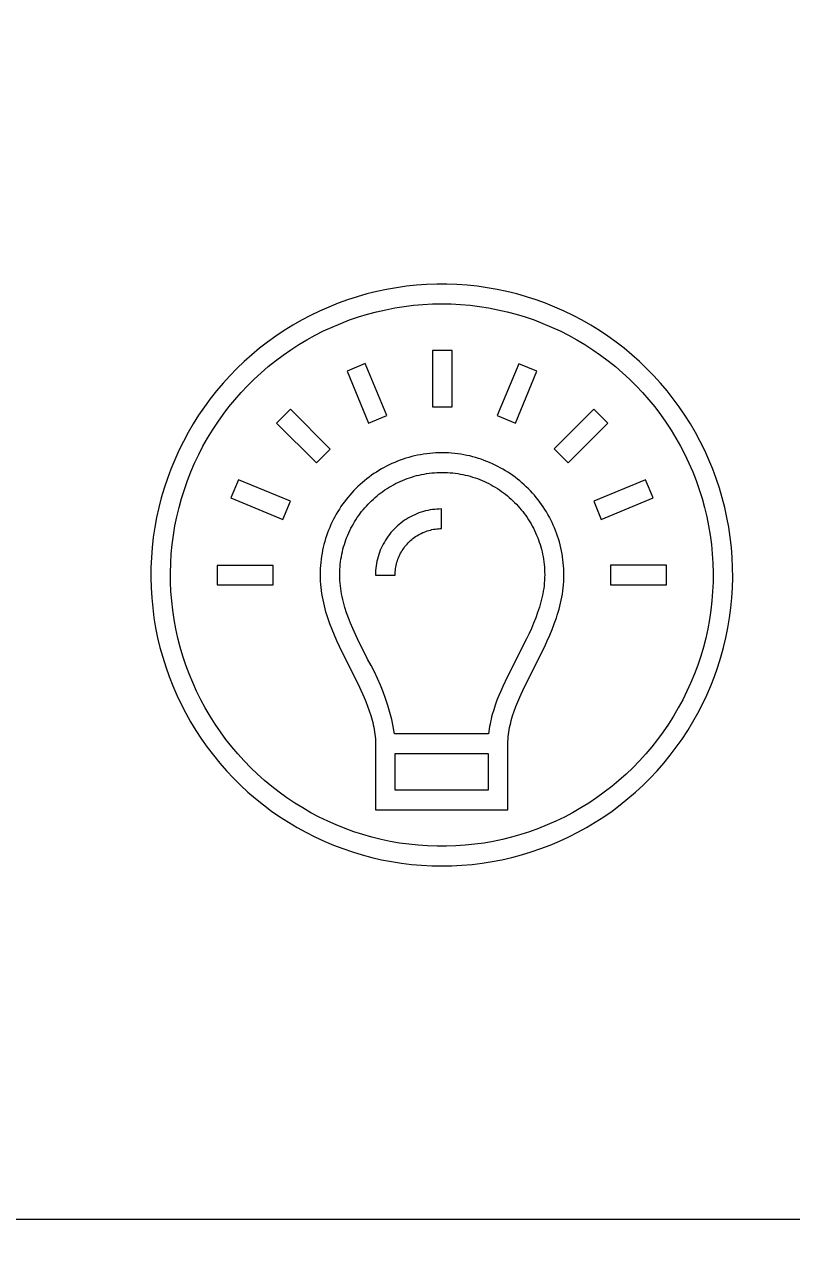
# Model space of a CAD drawing. Header units: inches. Extents: x -10 to 196, y -2 to 124.
# Drawn here: x 16.333 to 19.125, y 108.128 to 112.633 of the extents above; entities that cross this region are included whole.
import ezdxf

# ---------------------------------------------------------------- set-up
doc = ezdxf.new("R2010")
doc.units = ezdxf.units.IN
doc.layers.add('ZANO_R', color=7, linetype='Continuous', lineweight=0)
doc.layers.add('ZANO_W', color=1, linetype='Continuous', lineweight=0)
doc.styles.get("Standard").update_dxf_attribs({"font": 'arial.ttf'})
doc.dimstyles.new('amerykanie', dxfattribs={"dimtxt": 50, "dimasz": 50, "dimexe": 0.5, "dimexo": 0.5, "dimgap": 1, "dimtad": 1, "dimdec": 0, "dimzin": 0, "dimlunit": 5, "dimtxsty": 'Standard', "dimcen": 0.09, "dimclrd": 1, "dimclre": 1, "dimclrt": 1, "dimazin": 0, "dimtfac": 1, "dimtdec": 0, "dimtmove": 0, "dimatfit": 3, "dimfxl": 1, "dimtzin": 0, "dimarcsym": 1})

# ---------------------------------------------------------------- blocks, each defined once
blk = doc.blocks.new('*D384')
at = {"layer": 'ZANO_W', "color": 1, "lineweight": -2}
for p, q in [((20.4921, 123.7696), (-6.8121, 123.7696)), ((-6.3121, 122.7696), (-6.3121, 96.288)), ((3.6895, 95.288), (-6.8121, 95.288))]:
    blk.add_line(p, q, dxfattribs=at)
at = {"layer": 'ZANO_W', "color": 1}
for points in [[(-6.1455, 122.7696), (-6.4788, 122.7696), (-6.3121, 123.7696)], [(-6.4788, 96.288), (-6.1455, 96.288), (-6.3121, 95.288)]]:
    blk.add_solid(points, dxfattribs=at)
at = {"layer": 'ZANO_W', "color": 1, "insert": (-7.6524, 109.5288), "char_height": 1.625, "attachment_point": 5, "rotation": 90}
blk.add_mtext('28 1/2', dxfattribs=at)
blk = doc.blocks.new('*D387')
at = {"layer": 'ZANO_W', "color": 1, "lineweight": -2}
blk.add_arc((159.9897, 95.288), 5.9376, 93.97094, 170.33898, dxfattribs=at)
at = {"layer": 'ZANO_W', "color": 1}
for points in [[(159.576, 101.0448), (159.581, 101.3781), (160.5784, 101.1964)], [(153.9702, 96.2985), (154.3023, 96.2704), (154.052, 95.288)]]:
    blk.add_solid(points, dxfattribs=at)
at = {"layer": 'ZANO_W', "color": 1, "insert": (155.1052, 100.6833), "char_height": 1.625, "attachment_point": 5, "rotation": 42.155}
blk.add_mtext("95%%d41'", dxfattribs=at)

msp = doc.modelspace()

# ---------------------------------------------------------------- linework, layer by layer
at = {"layer": 'ZANO_R'}
for p, q in [((17.68753, 111.67447), (17.6513, 111.66812)), ((17.72397, 111.67957), (17.68753, 111.67447)), ((17.76055, 111.68339), (17.72397, 111.67957)), ((17.79725, 111.68594), (17.76055, 111.68339)), ((17.83402, 111.68722), (17.79725, 111.68594)), ((17.8708, 111.68722), (17.83402, 111.68722)), ((17.90757, 111.68594), (17.8708, 111.68722)), ((17.94426, 111.68339), (17.90757, 111.68594)), ((17.98085, 111.67957), (17.94426, 111.68339)), ((18.01728, 111.67447), (17.98085, 111.67957)), ((18.05352, 111.66812), (18.01728, 111.67447)), ((17.50922, 111.63027), (17.47463, 111.61776)), ((17.54423, 111.64158), (17.50922, 111.63027)), ((17.5796, 111.65166), (17.54423, 111.64158)), ((17.61531, 111.66051), (17.5796, 111.65166)), ((17.6513, 111.66812), (17.61531, 111.66051)), ((18.08951, 111.66051), (18.05352, 111.66812)), ((18.12521, 111.65166), (18.08951, 111.66051)), ((18.16059, 111.64158), (18.12521, 111.65166)), ((18.1956, 111.63027), (18.16059, 111.64158)), ((18.23019, 111.61776), (18.1956, 111.63027)), ((17.40685, 111.58916), (17.37375, 111.57312)), ((17.44049, 111.60405), (17.40685, 111.58916)), ((17.47463, 111.61776), (17.44049, 111.60405)), ((17.58149, 111.57797), (17.61464, 111.5868)), ((17.61464, 111.5868), (17.64807, 111.59447)), ((17.64807, 111.59447), (17.68175, 111.60098)), ((17.68175, 111.60098), (17.71563, 111.60632)), ((17.71563, 111.60632), (17.74968, 111.61047)), ((17.74968, 111.61047), (17.78386, 111.61345)), ((17.78386, 111.61345), (17.81811, 111.61523)), ((17.81811, 111.61523), (17.85241, 111.61583)), ((17.85241, 111.61583), (17.88671, 111.61523)), ((17.88671, 111.61523), (17.92096, 111.61345)), ((17.92096, 111.61345), (17.95513, 111.61047)), ((17.95513, 111.61047), (17.98918, 111.60631)), ((17.98918, 111.60631), (18.02307, 111.60098)), ((18.02307, 111.60098), (18.05675, 111.59447)), ((18.05675, 111.59447), (18.09018, 111.58679)), ((18.09018, 111.58679), (18.12333, 111.57796)), ((18.26433, 111.60405), (18.23019, 111.61776)), ((18.29797, 111.58916), (18.26433, 111.60405)), ((18.33107, 111.57312), (18.29797, 111.58916)), ((17.30931, 111.53764), (17.27805, 111.51824)), ((17.34122, 111.55594), (17.30931, 111.53764)), ((17.37375, 111.57312), (17.34122, 111.55594)), ((17.45256, 111.53133), (17.48417, 111.54466)), ((17.48417, 111.54466), (17.51622, 111.55689)), ((17.51622, 111.55689), (17.54867, 111.56799)), ((17.54867, 111.56799), (17.58149, 111.57797)), ((18.12333, 111.57796), (18.15615, 111.56798)), ((18.15615, 111.56798), (18.1886, 111.55688)), ((18.1886, 111.55688), (18.22065, 111.54465)), ((18.22065, 111.54465), (18.25225, 111.53131)), ((18.3636, 111.55594), (18.33107, 111.57312)), ((18.39551, 111.53764), (18.3636, 111.55594)), ((18.42677, 111.51824), (18.39551, 111.53764)), ((17.24749, 111.49777), (17.21765, 111.47625)), ((17.27805, 111.51824), (17.24749, 111.49777)), ((17.36079, 111.48487), (17.39083, 111.50141)), ((17.39083, 111.50141), (17.42144, 111.51691)), ((17.42144, 111.51691), (17.45256, 111.53133)), ((18.25225, 111.53131), (18.28338, 111.51689)), ((18.28338, 111.51689), (18.31398, 111.5014)), ((18.31398, 111.5014), (18.34403, 111.48485)), ((18.45733, 111.49777), (18.42677, 111.51824)), ((18.48717, 111.47625), (18.45733, 111.49777)), ((17.18858, 111.45371), (17.16031, 111.43017)), ((17.21765, 111.47625), (17.18858, 111.45371)), ((17.27434, 111.42912), (17.3025, 111.4487)), ((17.3025, 111.4487), (17.33133, 111.46729)), ((17.33133, 111.46729), (17.36079, 111.48487)), ((18.34403, 111.48485), (18.37348, 111.46727)), ((18.37348, 111.46727), (18.40231, 111.44868)), ((18.40231, 111.44868), (18.43047, 111.4291)), ((18.51624, 111.45371), (18.48717, 111.47625)), ((18.54451, 111.43017), (18.51624, 111.45371)), ((17.13287, 111.40567), (17.1063, 111.38022)), ((17.16031, 111.43017), (17.13287, 111.40567)), ((17.22013, 111.38709), (17.24687, 111.40857)), ((17.24687, 111.40857), (17.27434, 111.42912)), ((17.88965, 111.44588), (17.8181, 111.44588)), ((17.8181, 111.44588), (17.8181, 111.24088)), ((17.88965, 111.24088), (17.88965, 111.44588)), ((18.43047, 111.4291), (18.45794, 111.40855)), ((18.45794, 111.40855), (18.48468, 111.38707)), ((18.57195, 111.40567), (18.54451, 111.43017)), ((18.59852, 111.38022), (18.57195, 111.40567)), ((17.1063, 111.38022), (17.08063, 111.35388)), ((17.16897, 111.3414), (17.19415, 111.36469)), ((17.19415, 111.36469), (17.22013, 111.38709)), ((17.57338, 111.39776), (17.50728, 111.37038)), ((17.50728, 111.37038), (17.58572, 111.18099)), ((17.65185, 111.20837), (17.57338, 111.39776)), ((18.13294, 111.39775), (18.05466, 111.20884)), ((18.12079, 111.18146), (18.19904, 111.37041)), ((18.19904, 111.37041), (18.13294, 111.39775)), ((18.48468, 111.38707), (18.51066, 111.36466)), ((18.51066, 111.36466), (18.53584, 111.34137)), ((18.62419, 111.35388), (18.59852, 111.38022)), ((17.05589, 111.32665), (17.03211, 111.29859)), ((17.08063, 111.35388), (17.05589, 111.32665)), ((17.1211, 111.29227), (17.14461, 111.31725)), ((17.14461, 111.31725), (17.16897, 111.3414)), ((18.53584, 111.34137), (18.5602, 111.31722)), ((18.5602, 111.31722), (18.58371, 111.29224)), ((18.64893, 111.32665), (18.62419, 111.35388)), ((18.67271, 111.29859), (18.64893, 111.32665)), ((17.00931, 111.26971), (16.98754, 111.24007)), ((17.03211, 111.29859), (17.00931, 111.26971)), ((17.09847, 111.26649), (17.1211, 111.29227)), ((18.58371, 111.29224), (18.60633, 111.26646)), ((18.6955, 111.26971), (18.67271, 111.29859)), ((18.71728, 111.24007), (18.6955, 111.26971)), ((16.98754, 111.24007), (16.9668, 111.20968)), ((17.05597, 111.21265), (17.07675, 111.23993)), ((17.07675, 111.23993), (17.09847, 111.26649)), ((17.30113, 111.23176), (17.25055, 111.18114)), ((17.44606, 111.08676), (17.30113, 111.23176)), ((17.8181, 111.24088), (17.88965, 111.24088)), ((18.40665, 111.23175), (18.26205, 111.08714)), ((18.45724, 111.18116), (18.40665, 111.23175)), ((18.60633, 111.26646), (18.62805, 111.23991)), ((18.62805, 111.23991), (18.64883, 111.21262)), ((18.73801, 111.20968), (18.71728, 111.24007)), ((16.94713, 111.17859), (16.92856, 111.14684)), ((16.9668, 111.20968), (16.94713, 111.17859)), ((17.01731, 111.15599), (17.03615, 111.18465)), ((17.03615, 111.18465), (17.05597, 111.21265)), ((17.25055, 111.18114), (17.39548, 111.03618)), ((17.58572, 111.18099), (17.65185, 111.20837)), ((18.05466, 111.20884), (18.12079, 111.18146)), ((18.31263, 111.03655), (18.45724, 111.18116)), ((18.64883, 111.21262), (18.66866, 111.18463)), ((18.66866, 111.18463), (18.6875, 111.15596)), ((18.75768, 111.17859), (18.73801, 111.20968)), ((18.77626, 111.14684), (18.75768, 111.17859)), ((16.92856, 111.14684), (16.91109, 111.11446)), ((16.99947, 111.12669), (17.01731, 111.15599)), ((18.6875, 111.15596), (18.70533, 111.12666)), ((18.79372, 111.11446), (18.77626, 111.14684)), ((16.91109, 111.11446), (16.89476, 111.0815)), ((16.96691, 111.06631), (16.98266, 111.09678)), ((16.98266, 111.09678), (16.99947, 111.12669)), ((18.26205, 111.08714), (18.31263, 111.03655)), ((18.70533, 111.12666), (18.72214, 111.09675)), ((18.72214, 111.09675), (18.73789, 111.06629)), ((18.81005, 111.0815), (18.79372, 111.11446)), ((16.87959, 111.04799), (16.86558, 111.01397)), ((16.89476, 111.0815), (16.87959, 111.04799)), ((16.95221, 111.03532), (16.96691, 111.06631)), ((17.39548, 111.03618), (17.44606, 111.08676)), ((17.69097, 111.04226), (17.68093, 111.03815)), ((17.70112, 111.04612), (17.69097, 111.04226)), ((17.71139, 111.04975), (17.70112, 111.04612)), ((17.72178, 111.05313), (17.71139, 111.04975)), ((17.73227, 111.05625), (17.72178, 111.05313)), ((17.74287, 111.05913), (17.73227, 111.05625)), ((17.75357, 111.06175), (17.74287, 111.05913)), ((17.76437, 111.0641), (17.75357, 111.06175)), ((17.77526, 111.0662), (17.76437, 111.0641)), ((17.78625, 111.06802), (17.77526, 111.0662)), ((17.79732, 111.06957), (17.78625, 111.06802)), ((17.80848, 111.07085), (17.79732, 111.06957)), ((17.81972, 111.07186), (17.80848, 111.07085)), ((17.83104, 111.07258), (17.81972, 111.07186)), ((17.84243, 111.07301), (17.83104, 111.07258)), ((17.8539, 111.07315), (17.84243, 111.07301)), ((17.86536, 111.07297), (17.8539, 111.07315)), ((17.87675, 111.0725), (17.86536, 111.07297)), ((17.88806, 111.07174), (17.87675, 111.0725)), ((17.8993, 111.0707), (17.88806, 111.07174)), ((17.91046, 111.06938), (17.8993, 111.0707)), ((17.92153, 111.06779), (17.91046, 111.06938)), ((17.93251, 111.06592), (17.92153, 111.06779)), ((17.94339, 111.06379), (17.93251, 111.06592)), ((17.95418, 111.0614), (17.94339, 111.06379)), ((17.96488, 111.05874), (17.95418, 111.0614)), ((17.97546, 111.05583), (17.96488, 111.05874)), ((17.98595, 111.05267), (17.97546, 111.05583)), ((17.99632, 111.04925), (17.98595, 111.05267)), ((18.00658, 111.04559), (17.99632, 111.04925)), ((18.01672, 111.04169), (18.00658, 111.04559)), ((18.73789, 111.06629), (18.75258, 111.03529)), ((18.82523, 111.04799), (18.81005, 111.0815)), ((18.83923, 111.01397), (18.82523, 111.04799)), ((16.86558, 111.01397), (16.85277, 110.97949)), ((16.9261, 110.97189), (16.93861, 111.00383)), ((16.93861, 111.00383), (16.95221, 111.03532)), ((17.60539, 110.99709), (17.59659, 110.99099)), ((17.61434, 111.00299), (17.60539, 110.99709)), ((17.62344, 111.00867), (17.61434, 111.00299)), ((17.63268, 111.01414), (17.62344, 111.00867)), ((17.64206, 111.0194), (17.63268, 111.01414)), ((17.65158, 111.02443), (17.64206, 111.0194)), ((17.66124, 111.02923), (17.65158, 111.02443)), ((17.67102, 111.0338), (17.66124, 111.02923)), ((17.68093, 111.03815), (17.67102, 111.0338)), ((17.78792, 110.99573), (17.79714, 110.99726)), ((17.79714, 110.99726), (17.80643, 110.99857)), ((17.80643, 110.99857), (17.81579, 110.99964)), ((17.81579, 110.99964), (17.82523, 111.00048)), ((17.82523, 111.00048), (17.83472, 111.00109)), ((17.83472, 111.00109), (17.84428, 111.00145)), ((17.84428, 111.00145), (17.8539, 111.00157)), ((17.8539, 111.00157), (17.86351, 111.00145)), ((17.86351, 111.00145), (17.87307, 111.00109)), ((17.87307, 111.00109), (17.88257, 111.00048)), ((17.88257, 111.00048), (17.892, 110.99964)), ((17.892, 110.99964), (17.90136, 110.99857)), ((17.90136, 110.99857), (17.91065, 110.99726)), ((17.91065, 110.99726), (17.91987, 110.99573)), ((18.02674, 111.03755), (18.01672, 111.04169)), ((18.03663, 111.03317), (18.02674, 111.03755)), ((18.0464, 111.02856), (18.03663, 111.03317)), ((18.05604, 111.02373), (18.0464, 111.02856)), ((18.06554, 111.01866), (18.05604, 111.02373)), ((18.07491, 111.01338), (18.06554, 111.01866)), ((18.08413, 111.00788), (18.07491, 111.01338)), ((18.09321, 111.00216), (18.08413, 111.00788)), ((18.10214, 110.99623), (18.09321, 111.00216)), ((18.75258, 111.03529), (18.76619, 111.0038)), ((18.76619, 111.0038), (18.7787, 110.97186)), ((18.85205, 110.97949), (18.83923, 111.01397)), ((16.85277, 110.97949), (16.84116, 110.94459)), ((16.91471, 110.93953), (16.9261, 110.97189)), ((17.11156, 110.9747), (17.08421, 110.90857)), ((17.30095, 110.89626), (17.11156, 110.9747)), ((17.555, 110.95748), (17.54718, 110.9502)), ((17.56299, 110.96457), (17.555, 110.95748)), ((17.57114, 110.97147), (17.56299, 110.96457)), ((17.57946, 110.97817), (17.57114, 110.97147)), ((17.58795, 110.98468), (17.57946, 110.97817)), ((17.59659, 110.99099), (17.58795, 110.98468)), ((17.66053, 110.94747), (17.66828, 110.95206)), ((17.66828, 110.95206), (17.67616, 110.95647)), ((17.67616, 110.95647), (17.68415, 110.96069)), ((17.68415, 110.96069), (17.69225, 110.96472)), ((17.69225, 110.96472), (17.70046, 110.96856)), ((17.70046, 110.96856), (17.70877, 110.9722)), ((17.70877, 110.9722), (17.71719, 110.97565)), ((17.71719, 110.97565), (17.72571, 110.97889)), ((17.72571, 110.97889), (17.73433, 110.98193)), ((17.73433, 110.98193), (17.74304, 110.98477)), ((17.74304, 110.98477), (17.75185, 110.98739)), ((17.75185, 110.98739), (17.76074, 110.9898)), ((17.76074, 110.9898), (17.76972, 110.992)), ((17.76972, 110.992), (17.77878, 110.99398)), ((17.77878, 110.99398), (17.78792, 110.99573)), ((17.91987, 110.99573), (17.92901, 110.99398)), ((17.92901, 110.99398), (17.93807, 110.992)), ((17.93807, 110.992), (17.94705, 110.9898)), ((17.94705, 110.9898), (17.95594, 110.98739)), ((17.95594, 110.98739), (17.96475, 110.98477)), ((17.96475, 110.98477), (17.97346, 110.98193)), ((17.97346, 110.98193), (17.98208, 110.97889)), ((17.98208, 110.97889), (17.9906, 110.97565)), ((17.9906, 110.97565), (17.99902, 110.9722)), ((17.99902, 110.9722), (18.00734, 110.96856)), ((18.00734, 110.96856), (18.01555, 110.96472)), ((18.01555, 110.96472), (18.02365, 110.96069)), ((18.02365, 110.96069), (18.03164, 110.95647)), ((18.03164, 110.95647), (18.03951, 110.95206)), ((18.03951, 110.95206), (18.04726, 110.94747)), ((18.11091, 110.9901), (18.10214, 110.99623)), ((18.11954, 110.98376), (18.11091, 110.9901)), ((18.128, 110.97722), (18.11954, 110.98376)), ((18.1363, 110.97049), (18.128, 110.97722)), ((18.14443, 110.96356), (18.1363, 110.97049)), ((18.15239, 110.95644), (18.14443, 110.96356)), ((18.16018, 110.94914), (18.15239, 110.95644)), ((18.59475, 110.9747), (18.40581, 110.89648)), ((18.62213, 110.90856), (18.59475, 110.9747)), ((18.7787, 110.97186), (18.79009, 110.9395)), ((18.86366, 110.94459), (18.85205, 110.97949)), ((16.83077, 110.9093), (16.82161, 110.87367)), ((16.84116, 110.94459), (16.83077, 110.9093)), ((16.90445, 110.9068), (16.91471, 110.93953)), ((17.08421, 110.90857), (17.27357, 110.83012)), ((17.51082, 110.91114), (17.50411, 110.90282)), ((17.51772, 110.9193), (17.51082, 110.91114)), ((17.52481, 110.92729), (17.51772, 110.9193)), ((17.53208, 110.9351), (17.52481, 110.92729)), ((17.53954, 110.94274), (17.53208, 110.9351)), ((17.54718, 110.9502), (17.53954, 110.94274)), ((17.6031, 110.90452), (17.6098, 110.91046)), ((17.6098, 110.91046), (17.61665, 110.91625)), ((17.61665, 110.91625), (17.62363, 110.92188)), ((17.62363, 110.92188), (17.63075, 110.92734)), ((17.63075, 110.92734), (17.638, 110.93263)), ((17.638, 110.93263), (17.64538, 110.93775)), ((17.64538, 110.93775), (17.65289, 110.9427)), ((17.65289, 110.9427), (17.66053, 110.94747)), ((18.04726, 110.94747), (18.0549, 110.9427)), ((18.0549, 110.9427), (18.06241, 110.93775)), ((18.06241, 110.93775), (18.06979, 110.93263)), ((18.06979, 110.93263), (18.07704, 110.92734)), ((18.07704, 110.92734), (18.08416, 110.92188)), ((18.08416, 110.92188), (18.09115, 110.91625)), ((18.09115, 110.91625), (18.09799, 110.91046)), ((18.09799, 110.91046), (18.10469, 110.90452)), ((18.1678, 110.94165), (18.16018, 110.94914)), ((18.17523, 110.93399), (18.1678, 110.94165)), ((18.18248, 110.92615), (18.17523, 110.93399)), ((18.18954, 110.91814), (18.18248, 110.92615)), ((18.19641, 110.90996), (18.18954, 110.91814)), ((18.20309, 110.90161), (18.19641, 110.90996)), ((18.43319, 110.83034), (18.62213, 110.90856)), ((18.79009, 110.9395), (18.80034, 110.90677)), ((18.87405, 110.9093), (18.86366, 110.94459)), ((18.88321, 110.87367), (18.87405, 110.9093)), ((16.82161, 110.87367), (16.81369, 110.83775)), ((16.88737, 110.84037), (16.89533, 110.87373)), ((16.89533, 110.87373), (16.90445, 110.9068)), ((17.27357, 110.83012), (17.30095, 110.89626)), ((17.4793, 110.86794), (17.47361, 110.85885)), ((17.48519, 110.87689), (17.4793, 110.86794)), ((17.4913, 110.88569), (17.48519, 110.87689)), ((17.49761, 110.89433), (17.4913, 110.88569)), ((17.50411, 110.90282), (17.49761, 110.89433)), ((17.5604, 110.85865), (17.56602, 110.86564)), ((17.56602, 110.86564), (17.57181, 110.87248)), ((17.57181, 110.87248), (17.57776, 110.87918)), ((17.57776, 110.87918), (17.58387, 110.88574)), ((17.58387, 110.88574), (17.59013, 110.89215)), ((17.59013, 110.89215), (17.59654, 110.89841)), ((17.59654, 110.89841), (17.6031, 110.90452)), ((17.80158, 110.8631), (17.79339, 110.8612)), ((17.80982, 110.86471), (17.80158, 110.8631)), ((17.81812, 110.86604), (17.80982, 110.86471)), ((17.82646, 110.86707), (17.81812, 110.86604)), ((17.83483, 110.86781), (17.82646, 110.86707)), ((17.84322, 110.86826), (17.83483, 110.86781)), ((17.85162, 110.86842), (17.84322, 110.86826)), ((17.85162, 110.79684), (17.85162, 110.86842)), ((18.10469, 110.90452), (18.11125, 110.89841)), ((18.11125, 110.89841), (18.11766, 110.89215)), ((18.11766, 110.89215), (18.12392, 110.88574)), ((18.12392, 110.88574), (18.13003, 110.87918)), ((18.13003, 110.87918), (18.13598, 110.87248)), ((18.13598, 110.87248), (18.14177, 110.86564)), ((18.14177, 110.86564), (18.1474, 110.85865)), ((18.20957, 110.8931), (18.20309, 110.90161)), ((18.21584, 110.88444), (18.20957, 110.8931)), ((18.22192, 110.87562), (18.21584, 110.88444)), ((18.22778, 110.86665), (18.22192, 110.87562)), ((18.23343, 110.85753), (18.22778, 110.86665)), ((18.40581, 110.89648), (18.43319, 110.83034)), ((18.80034, 110.90677), (18.80946, 110.8737)), ((18.80946, 110.8737), (18.81743, 110.84034)), ((18.89113, 110.83775), (18.88321, 110.87367)), ((16.81369, 110.83775), (16.80702, 110.80157)), ((16.88056, 110.80675), (16.88737, 110.84037)), ((17.45306, 110.82105), (17.44849, 110.81126)), ((17.45787, 110.8307), (17.45306, 110.82105)), ((17.46289, 110.84022), (17.45787, 110.8307)), ((17.46815, 110.8496), (17.46289, 110.84022)), ((17.47361, 110.85885), (17.46815, 110.8496)), ((17.53021, 110.814), (17.5348, 110.82176)), ((17.5348, 110.82176), (17.53957, 110.82939)), ((17.53957, 110.82939), (17.54452, 110.8369)), ((17.54452, 110.8369), (17.54964, 110.84428)), ((17.54964, 110.84428), (17.55494, 110.85154)), ((17.55494, 110.85154), (17.5604, 110.85865)), ((17.70346, 110.81727), (17.69693, 110.81198)), ((17.71017, 110.82233), (17.70346, 110.81727)), ((17.71705, 110.82715), (17.71017, 110.82233)), ((17.72409, 110.83173), (17.71705, 110.82715)), ((17.73129, 110.83606), (17.72409, 110.83173)), ((17.73864, 110.84014), (17.73129, 110.83606)), ((17.74612, 110.84396), (17.73864, 110.84014)), ((17.75373, 110.84751), (17.74612, 110.84396)), ((17.76146, 110.8508), (17.75373, 110.84751)), ((17.76931, 110.85382), (17.76146, 110.8508)), ((17.77725, 110.85656), (17.76931, 110.85382)), ((17.78528, 110.85902), (17.77725, 110.85656)), ((17.79339, 110.8612), (17.78528, 110.85902)), ((18.1474, 110.85865), (18.15286, 110.85154)), ((18.15286, 110.85154), (18.15815, 110.84428)), ((18.15815, 110.84428), (18.16327, 110.8369)), ((18.16327, 110.8369), (18.16822, 110.82939)), ((18.16822, 110.82939), (18.17299, 110.82176)), ((18.17299, 110.82176), (18.17758, 110.814)), ((18.23887, 110.84827), (18.23343, 110.85753)), ((18.24409, 110.83887), (18.23887, 110.84827)), ((18.24909, 110.82933), (18.24409, 110.83887)), ((18.25386, 110.81966), (18.24909, 110.82933)), ((18.2584, 110.80986), (18.25386, 110.81966)), ((18.81743, 110.84034), (18.82423, 110.80672)), ((18.8978, 110.80157), (18.89113, 110.83775)), ((16.80702, 110.80157), (16.80161, 110.76518)), ((16.87048, 110.7389), (16.87493, 110.77291)), ((16.87493, 110.77291), (16.88056, 110.80675)), ((17.43617, 110.78116), (17.43255, 110.77089)), ((17.44004, 110.79132), (17.43617, 110.78116)), ((17.44414, 110.80135), (17.44004, 110.79132)), ((17.44849, 110.81126), (17.44414, 110.80135)), ((17.50662, 110.7651), (17.51007, 110.77352)), ((17.51007, 110.77352), (17.51371, 110.78183)), ((17.51371, 110.78183), (17.51755, 110.79004)), ((17.51755, 110.79004), (17.52158, 110.79814)), ((17.52158, 110.79814), (17.5258, 110.80613)), ((17.5258, 110.80613), (17.53021, 110.814)), ((17.66198, 110.77578), (17.65692, 110.76907)), ((17.66727, 110.78231), (17.66198, 110.77578)), ((17.67278, 110.78865), (17.66727, 110.78231)), ((17.67851, 110.7948), (17.67278, 110.78865)), ((17.68445, 110.80074), (17.67851, 110.7948)), ((17.69059, 110.80647), (17.68445, 110.80074)), ((17.69693, 110.81198), (17.69059, 110.80647)), ((17.76199, 110.77106), (17.76705, 110.7741)), ((17.76705, 110.7741), (17.77222, 110.77696)), ((17.77222, 110.77696), (17.77748, 110.77965)), ((17.77748, 110.77965), (17.78283, 110.78215)), ((17.78283, 110.78215), (17.78826, 110.78446)), ((17.78826, 110.78446), (17.79377, 110.78658)), ((17.79377, 110.78658), (17.79935, 110.7885)), ((17.79935, 110.7885), (17.805, 110.79023)), ((17.805, 110.79023), (17.8107, 110.79177)), ((17.8107, 110.79177), (17.81645, 110.7931)), ((17.81645, 110.7931), (17.82225, 110.79423)), ((17.82225, 110.79423), (17.82808, 110.79516)), ((17.82808, 110.79516), (17.83394, 110.79589)), ((17.83394, 110.79589), (17.83982, 110.79641)), ((17.83982, 110.79641), (17.84571, 110.79673)), ((17.84571, 110.79673), (17.85162, 110.79684)), ((18.17758, 110.814), (18.18199, 110.80613)), ((18.18199, 110.80613), (18.18621, 110.79814)), ((18.18621, 110.79814), (18.19024, 110.79004)), ((18.19024, 110.79004), (18.19408, 110.78183)), ((18.19408, 110.78183), (18.19772, 110.77352)), ((18.19772, 110.77352), (18.20117, 110.7651)), ((18.26271, 110.79994), (18.2584, 110.80986)), ((18.26678, 110.78989), (18.26271, 110.79994)), ((18.27061, 110.77972), (18.26678, 110.78989)), ((18.2742, 110.76944), (18.27061, 110.77972)), ((18.82423, 110.80672), (18.82986, 110.77288)), ((18.82986, 110.77288), (18.83431, 110.73887)), ((18.9032, 110.76518), (18.8978, 110.80157)), ((16.79747, 110.72863), (16.7946, 110.69195)), ((16.80161, 110.76518), (16.79747, 110.72863)), ((16.86721, 110.70475), (16.87048, 110.7389)), ((17.42055, 110.72872), (17.41819, 110.71792)), ((17.42317, 110.73942), (17.42055, 110.72872)), ((17.42604, 110.75002), (17.42317, 110.73942)), ((17.42917, 110.76051), (17.42604, 110.75002)), ((17.43255, 110.77089), (17.42917, 110.76051)), ((17.49246, 110.72155), (17.49487, 110.73045)), ((17.49487, 110.73045), (17.4975, 110.73925)), ((17.4975, 110.73925), (17.50033, 110.74796)), ((17.50033, 110.74796), (17.50338, 110.75658)), ((17.50338, 110.75658), (17.50662, 110.7651)), ((17.6353, 110.73311), (17.63175, 110.7255)), ((17.63912, 110.7406), (17.6353, 110.73311)), ((17.6432, 110.74794), (17.63912, 110.7406)), ((17.64752, 110.75514), (17.6432, 110.74794)), ((17.6521, 110.76219), (17.64752, 110.75514)), ((17.65692, 110.76907), (17.6521, 110.76219)), ((17.7114, 110.72219), (17.71479, 110.72702)), ((17.71479, 110.72702), (17.71834, 110.73174)), ((17.71834, 110.73174), (17.72206, 110.73633)), ((17.72206, 110.73633), (17.72593, 110.74078)), ((17.72593, 110.74078), (17.72996, 110.7451)), ((17.72996, 110.7451), (17.73413, 110.74928)), ((17.73413, 110.74928), (17.73845, 110.7533)), ((17.73845, 110.7533), (17.74291, 110.75718)), ((17.74291, 110.75718), (17.74749, 110.7609)), ((17.74749, 110.7609), (17.75221, 110.76445)), ((17.75221, 110.76445), (17.75704, 110.76784)), ((17.75704, 110.76784), (17.76199, 110.77106)), ((18.20117, 110.7651), (18.20442, 110.75658)), ((18.20442, 110.75658), (18.20746, 110.74796)), ((18.20746, 110.74796), (18.21029, 110.73925)), ((18.21029, 110.73925), (18.21292, 110.73045)), ((18.21292, 110.73045), (18.21533, 110.72155)), ((18.27754, 110.75904), (18.2742, 110.76944)), ((18.28063, 110.74854), (18.27754, 110.75904)), ((18.28347, 110.73793), (18.28063, 110.74854)), ((18.28605, 110.72722), (18.28347, 110.73793)), ((18.28837, 110.71642), (18.28605, 110.72722)), ((18.83431, 110.73887), (18.83758, 110.70472)), ((18.90735, 110.72863), (18.9032, 110.76518)), ((18.91022, 110.69195), (18.90735, 110.72863)), ((16.7946, 110.69195), (16.79301, 110.6552)), ((16.86513, 110.67051), (16.86721, 110.70475)), ((17.41272, 110.68497), (17.41144, 110.67381)), ((17.41427, 110.69604), (17.41272, 110.68497)), ((17.4161, 110.70703), (17.41427, 110.69604)), ((17.41819, 110.71792), (17.4161, 110.70703)), ((17.4837, 110.67586), (17.485, 110.68516)), ((17.485, 110.68516), (17.48653, 110.69437)), ((17.48653, 110.69437), (17.48829, 110.70351)), ((17.48829, 110.70351), (17.49027, 110.71257)), ((17.49027, 110.71257), (17.49246, 110.72155)), ((17.61807, 110.68583), (17.61617, 110.67765)), ((17.62025, 110.69395), (17.61807, 110.68583)), ((17.62271, 110.70198), (17.62025, 110.69395)), ((17.62545, 110.70992), (17.62271, 110.70198)), ((17.62846, 110.71777), (17.62545, 110.70992)), ((17.63175, 110.7255), (17.62846, 110.71777)), ((17.69074, 110.67987), (17.69267, 110.68546)), ((17.69267, 110.68546), (17.69479, 110.69097)), ((17.69479, 110.69097), (17.6971, 110.6964)), ((17.6971, 110.6964), (17.6996, 110.70175)), ((17.6996, 110.70175), (17.70228, 110.70701)), ((17.70228, 110.70701), (17.70514, 110.71218)), ((17.70514, 110.71218), (17.70818, 110.71724)), ((17.70818, 110.71724), (17.7114, 110.72219)), ((18.21533, 110.72155), (18.21753, 110.71257)), ((18.21753, 110.71257), (18.2195, 110.70351)), ((18.2195, 110.70351), (18.22126, 110.69437)), ((18.22126, 110.69437), (18.22279, 110.68516)), ((18.22279, 110.68516), (18.2241, 110.67586)), ((18.29042, 110.70551), (18.28837, 110.71642)), ((18.29221, 110.69452), (18.29042, 110.70551)), ((18.29373, 110.68344), (18.29221, 110.69452)), ((18.29497, 110.67228), (18.29373, 110.68344)), ((18.83758, 110.70472), (18.83966, 110.67048)), ((18.91181, 110.6552), (18.91022, 110.69195)), ((16.79301, 110.6552), (16.79269, 110.61842)), ((16.86423, 110.63622), (16.86513, 110.67051)), ((17.23864, 110.66303), (17.03412, 110.66303)), ((17.03412, 110.66303), (17.03412, 110.59148)), ((17.23864, 110.59148), (17.23864, 110.66303)), ((17.40929, 110.63986), (17.40914, 110.6284)), ((17.40972, 110.65125), (17.40929, 110.63986)), ((17.41044, 110.66257), (17.40972, 110.65125)), ((17.41144, 110.67381), (17.41044, 110.66257)), ((17.48069, 110.6284), (17.48081, 110.63802)), ((17.48081, 110.63802), (17.48118, 110.64757)), ((17.48118, 110.64757), (17.48178, 110.65707)), ((17.48178, 110.65707), (17.48262, 110.6665)), ((17.48262, 110.6665), (17.4837, 110.67586)), ((17.61147, 110.6444), (17.61103, 110.63601)), ((17.61221, 110.65277), (17.61147, 110.6444)), ((17.61324, 110.66111), (17.61221, 110.65277)), ((17.61456, 110.6694), (17.61324, 110.66111)), ((17.61617, 110.67765), (17.61456, 110.6694)), ((17.68253, 110.63351), (17.68285, 110.63941)), ((17.68285, 110.63941), (17.68337, 110.64529)), ((17.68337, 110.64529), (17.68409, 110.65115)), ((17.68409, 110.65115), (17.68502, 110.65698)), ((17.68502, 110.65698), (17.68615, 110.66278)), ((17.68615, 110.66278), (17.68748, 110.66853)), ((17.68748, 110.66853), (17.68901, 110.67423)), ((17.68901, 110.67423), (17.69074, 110.67987)), ((18.2241, 110.67586), (18.22517, 110.6665)), ((18.22517, 110.6665), (18.22601, 110.65707)), ((18.22601, 110.65707), (18.22661, 110.64757)), ((18.22661, 110.64757), (18.22698, 110.63802)), ((18.22698, 110.63802), (18.2271, 110.6284)), ((18.29593, 110.66104), (18.29497, 110.67228)), ((18.29661, 110.64972), (18.29593, 110.66104)), ((18.297, 110.63833), (18.29661, 110.64972)), ((18.29711, 110.62687), (18.297, 110.63833)), ((18.67139, 110.66415), (18.4669, 110.66415)), ((18.4669, 110.66415), (18.4669, 110.5926)), ((18.67139, 110.5926), (18.67139, 110.66415)), ((18.83966, 110.67048), (18.84055, 110.63619)), ((18.91213, 110.61842), (18.91181, 110.6552)), ((16.79269, 110.61842), (16.79364, 110.58164)), ((16.86453, 110.60192), (16.86423, 110.63622)), ((16.86602, 110.56765), (16.86453, 110.60192)), ((17.40914, 110.6284), (17.4093, 110.61679)), ((17.4093, 110.61679), (17.40977, 110.60526)), ((17.40977, 110.60526), (17.41055, 110.59381)), ((17.41055, 110.59381), (17.41162, 110.58245)), ((17.48084, 110.61836), (17.48069, 110.6284)), ((17.48128, 110.60834), (17.48084, 110.61836)), ((17.482, 110.59836), (17.48128, 110.60834)), ((17.48299, 110.58842), (17.482, 110.59836)), ((17.61103, 110.63601), (17.61087, 110.62761)), ((17.61087, 110.62761), (17.68242, 110.62761)), ((17.68242, 110.62761), (17.68253, 110.63351)), ((18.22576, 110.59841), (18.22475, 110.58848)), ((18.2265, 110.60838), (18.22576, 110.59841)), ((18.22695, 110.61837), (18.2265, 110.60838)), ((18.2271, 110.6284), (18.22695, 110.61837)), ((18.29448, 110.58093), (18.29558, 110.59228)), ((18.29558, 110.59228), (18.2964, 110.60373)), ((18.2964, 110.60373), (18.29691, 110.61525)), ((18.29691, 110.61525), (18.29711, 110.62687)), ((18.4669, 110.5926), (18.67139, 110.5926)), ((18.84025, 110.60189), (18.83876, 110.56762)), ((18.84055, 110.63619), (18.84025, 110.60189)), ((18.91117, 110.58164), (18.91213, 110.61842)), ((16.79364, 110.58164), (16.79588, 110.54493)), ((16.86869, 110.53345), (16.86602, 110.56765)), ((17.03412, 110.59148), (17.23864, 110.59148)), ((17.41162, 110.58245), (17.41296, 110.57117)), ((17.41296, 110.57117), (17.41458, 110.55996)), ((17.41458, 110.55996), (17.41646, 110.54884)), ((17.41646, 110.54884), (17.4186, 110.53778)), ((17.48425, 110.5785), (17.48299, 110.58842)), ((17.48575, 110.56862), (17.48425, 110.5785)), ((17.4875, 110.55877), (17.48575, 110.56862)), ((17.48948, 110.54895), (17.4875, 110.55877)), ((17.49168, 110.53916), (17.48948, 110.54895)), ((18.21812, 110.54907), (18.21587, 110.53929)), ((18.22014, 110.55888), (18.21812, 110.54907)), ((18.22193, 110.56871), (18.22014, 110.55888)), ((18.22347, 110.57858), (18.22193, 110.56871)), ((18.22475, 110.58848), (18.22347, 110.57858)), ((18.28734, 110.53628), (18.28951, 110.54733)), ((18.28951, 110.54733), (18.29143, 110.55845)), ((18.29143, 110.55845), (18.29309, 110.56965)), ((18.29309, 110.56965), (18.29448, 110.58093)), ((18.83876, 110.56762), (18.83609, 110.53342)), ((18.90894, 110.54493), (18.91117, 110.58164)), ((16.79588, 110.54493), (16.79938, 110.50831)), ((16.79938, 110.50831), (16.80416, 110.47183)), ((16.87256, 110.49937), (16.86869, 110.53345)), ((17.4186, 110.53778), (17.42097, 110.5268)), ((17.42097, 110.5268), (17.42357, 110.51588)), ((17.42357, 110.51588), (17.42638, 110.50503)), ((17.42638, 110.50503), (17.42941, 110.49425)), ((17.4941, 110.5294), (17.49168, 110.53916)), ((17.49672, 110.51967), (17.4941, 110.5294)), ((17.49954, 110.50996), (17.49672, 110.51967)), ((17.50571, 110.49064), (17.49954, 110.50996)), ((18.20784, 110.51012), (18.20478, 110.50046)), ((18.21072, 110.51981), (18.20784, 110.51012)), ((18.2134, 110.52954), (18.21072, 110.51981)), ((18.21587, 110.53929), (18.2134, 110.52954)), ((18.27638, 110.49279), (18.27944, 110.50356)), ((18.27944, 110.50356), (18.2823, 110.5144)), ((18.2823, 110.5144), (18.28494, 110.5253)), ((18.28494, 110.5253), (18.28734, 110.53628)), ((18.83609, 110.53342), (18.83223, 110.49934)), ((18.90066, 110.47183), (18.90543, 110.50831)), ((18.90543, 110.50831), (18.90894, 110.54493)), ((16.80416, 110.47183), (16.8102, 110.43554)), ((16.8776, 110.46544), (16.87256, 110.49937)), ((16.88381, 110.43171), (16.8776, 110.46544)), ((17.42941, 110.49425), (17.43264, 110.48353)), ((17.43264, 110.48353), (17.43605, 110.47287)), ((17.43605, 110.47287), (17.4434, 110.45173)), ((17.51254, 110.47143), (17.50571, 110.49064)), ((17.51995, 110.45233), (17.51254, 110.47143)), ((18.19456, 110.47162), (18.18699, 110.45253)), ((18.20154, 110.49082), (18.19456, 110.47162)), ((18.20478, 110.50046), (18.20154, 110.49082)), ((18.26224, 110.45031), (18.26966, 110.47143)), ((18.26966, 110.47143), (18.27311, 110.48208)), ((18.27311, 110.48208), (18.27638, 110.49279)), ((18.82718, 110.46541), (18.82097, 110.43167)), ((18.83223, 110.49934), (18.82718, 110.46541)), ((18.89462, 110.43554), (18.90066, 110.47183)), ((16.8102, 110.43554), (16.81749, 110.39949)), ((16.8912, 110.39821), (16.88381, 110.43171)), ((17.4434, 110.45173), (17.45137, 110.4308)), ((17.45137, 110.4308), (17.45989, 110.41008)), ((17.52786, 110.43333), (17.51995, 110.45233)), ((17.54489, 110.39563), (17.52786, 110.43333)), ((18.17037, 110.41465), (18.1615, 110.39586)), ((18.1789, 110.43354), (18.17037, 110.41465)), ((18.18699, 110.45253), (18.1789, 110.43354)), ((18.24561, 110.40872), (18.2542, 110.42942)), ((18.2542, 110.42942), (18.26224, 110.45031)), ((18.82097, 110.43167), (18.81358, 110.39818)), ((18.88733, 110.39949), (18.89462, 110.43554)), ((16.81749, 110.39949), (16.82603, 110.36371)), ((16.89974, 110.36499), (16.8912, 110.39821)), ((17.45989, 110.41008), (17.46886, 110.38954)), ((17.46886, 110.38954), (17.47821, 110.36917)), ((17.47821, 110.36917), (17.55245, 110.21877)), ((17.58157, 110.3213), (17.54489, 110.39563)), ((18.1615, 110.39586), (18.09053, 110.25554)), ((18.15239, 110.21773), (18.22715, 110.36788)), ((18.22715, 110.36788), (18.23657, 110.38822)), ((18.23657, 110.38822), (18.24561, 110.40872)), ((18.81358, 110.39818), (18.80504, 110.36495)), ((18.87879, 110.36371), (18.88733, 110.39949)), ((16.82603, 110.36371), (16.83581, 110.32824)), ((16.83581, 110.32824), (16.84681, 110.29314)), ((16.90943, 110.33208), (16.89974, 110.36499)), ((16.92025, 110.29953), (16.90943, 110.33208)), ((17.59456, 110.29826), (17.58157, 110.3213)), ((18.79535, 110.33205), (18.78452, 110.2995)), ((18.80504, 110.36495), (18.79535, 110.33205)), ((18.858, 110.29314), (18.86901, 110.32824)), ((18.86901, 110.32824), (18.87879, 110.36371)), ((16.84681, 110.29314), (16.85903, 110.25844)), ((16.9322, 110.26738), (16.92025, 110.29953)), ((17.60679, 110.27481), (17.59456, 110.29826)), ((18.78452, 110.2995), (18.77257, 110.26735)), ((18.84579, 110.25844), (18.858, 110.29314)), ((16.85903, 110.25844), (16.87244, 110.22419)), ((16.94526, 110.23566), (16.9322, 110.26738)), ((16.95941, 110.20441), (16.94526, 110.23566)), ((17.61824, 110.25097), (17.60679, 110.27481)), ((17.6289, 110.22677), (17.61824, 110.25097)), ((18.09053, 110.25554), (18.07472, 110.22209)), ((18.75951, 110.23563), (18.74536, 110.20438)), ((18.77257, 110.26735), (18.75951, 110.23563)), ((18.83238, 110.22419), (18.84579, 110.25844)), ((16.87244, 110.22419), (16.88703, 110.19042)), ((16.88703, 110.19042), (16.90279, 110.15718)), ((16.97464, 110.17367), (16.95941, 110.20441)), ((17.55245, 110.21877), (17.56822, 110.18417)), ((17.63877, 110.20223), (17.6289, 110.22677)), ((17.64782, 110.17739), (17.63877, 110.20223)), ((18.06012, 110.18831), (18.05341, 110.1713)), ((18.06724, 110.20524), (18.06012, 110.18831)), ((18.07472, 110.22209), (18.06724, 110.20524)), ((18.1365, 110.18319), (18.15239, 110.21773)), ((18.74536, 110.20438), (18.73013, 110.17364)), ((18.80203, 110.15718), (18.81779, 110.19042)), ((18.81779, 110.19042), (18.83238, 110.22419)), ((16.90279, 110.15718), (16.91968, 110.1245)), ((16.99092, 110.14348), (16.97464, 110.17367)), ((17.00824, 110.11388), (16.99092, 110.14348)), ((17.56822, 110.18417), (17.57548, 110.16698)), ((17.57548, 110.16698), (17.58224, 110.14985)), ((17.58224, 110.14985), (17.58844, 110.13276)), ((17.65605, 110.15225), (17.64782, 110.17739)), ((17.66345, 110.12686), (17.65605, 110.15225)), ((18.04717, 110.15419), (18.04145, 110.13698)), ((18.05341, 110.1713), (18.04717, 110.15419)), ((18.1161, 110.13184), (18.12236, 110.14891)), ((18.12236, 110.14891), (18.12918, 110.16602)), ((18.12918, 110.16602), (18.1365, 110.18319)), ((18.71385, 110.14345), (18.69652, 110.11385)), ((18.73013, 110.17364), (18.71385, 110.14345)), ((18.78513, 110.1245), (18.80203, 110.15718)), ((16.91968, 110.1245), (16.93771, 110.09243)), ((17.02658, 110.08489), (17.00824, 110.11388)), ((17.58844, 110.13276), (17.59402, 110.11571)), ((17.59402, 110.11571), (17.59655, 110.10719)), ((17.59655, 110.10719), (17.59891, 110.09868)), ((17.59891, 110.09868), (17.60108, 110.09018)), ((17.67001, 110.10124), (17.66345, 110.12686)), ((17.67573, 110.07542), (17.67001, 110.10124)), ((18.03182, 110.10228), (18.02983, 110.09354)), ((18.03399, 110.11099), (18.03182, 110.10228)), ((18.03632, 110.11968), (18.03399, 110.11099)), ((18.04145, 110.13698), (18.03632, 110.11968)), ((18.10332, 110.08931), (18.10551, 110.09781)), ((18.10551, 110.09781), (18.1079, 110.10631)), ((18.1079, 110.10631), (18.11046, 110.11481)), ((18.11046, 110.11481), (18.1161, 110.13184)), ((18.69652, 110.11385), (18.67818, 110.08486)), ((18.76711, 110.09243), (18.78513, 110.1245)), ((16.93771, 110.09243), (16.95683, 110.06101)), ((16.95683, 110.06101), (16.97704, 110.03027)), ((17.04592, 110.05655), (17.02658, 110.08489)), ((17.06622, 110.02891), (17.04592, 110.05655)), ((17.60108, 110.09018), (17.60305, 110.08168)), ((17.60305, 110.08168), (17.60482, 110.07318)), ((17.60482, 110.07318), (17.60638, 110.06468)), ((17.60638, 110.06468), (17.60772, 110.05618)), ((17.60772, 110.05618), (17.60884, 110.04768)), ((17.68059, 110.04943), (17.67573, 110.07542)), ((18.02374, 110.05831), (18.02271, 110.04943)), ((18.02497, 110.06716), (18.02374, 110.05831)), ((18.0264, 110.07598), (18.02497, 110.06716)), ((18.02802, 110.08477), (18.0264, 110.07598)), ((18.02983, 110.09354), (18.02802, 110.08477)), ((18.09541, 110.04684), (18.09655, 110.05534)), ((18.09655, 110.05534), (18.09792, 110.06383)), ((18.09792, 110.06383), (18.09951, 110.07232)), ((18.09951, 110.07232), (18.10131, 110.08082)), ((18.10131, 110.08082), (18.10332, 110.08931)), ((18.65885, 110.05653), (18.63854, 110.02888)), ((18.67818, 110.08486), (18.65885, 110.05653)), ((18.72778, 110.03027), (18.74798, 110.06101)), ((18.74798, 110.06101), (18.76711, 110.09243)), ((16.97704, 110.03027), (16.9983, 110.00025)), ((17.08748, 110.00198), (17.06622, 110.02891)), ((17.60884, 110.04768), (17.60972, 110.03918)), ((17.60972, 110.03918), (17.61036, 110.03068)), ((17.61036, 110.03068), (17.61075, 110.02217)), ((17.61075, 110.02217), (17.61088, 110.01365)), ((17.61088, 110.01365), (17.61089, 109.77285)), ((18.02271, 110.04943), (17.68059, 110.04943)), ((18.09241, 109.77201), (18.09325, 110.01282)), ((18.09325, 110.01282), (18.09341, 110.02133)), ((18.09341, 110.02133), (18.09383, 110.02984)), ((18.09383, 110.02984), (18.0945, 110.03834)), ((18.0945, 110.03834), (18.09541, 110.04684)), ((18.63854, 110.02888), (18.61729, 110.00196)), ((18.70652, 110.00025), (18.72778, 110.03027)), ((16.9983, 110.00025), (17.02059, 109.97098)), ((17.02059, 109.97098), (17.04388, 109.94251)), ((17.10965, 109.97581), (17.08748, 110.00198)), ((17.13272, 109.95043), (17.10965, 109.97581)), ((17.68241, 109.8444), (17.68241, 109.97785)), ((17.68241, 109.97785), (18.02083, 109.97785)), ((18.02083, 109.97785), (18.02083, 109.8444)), ((18.59511, 109.97579), (18.57204, 109.9504)), ((18.61729, 110.00196), (18.59511, 109.97579)), ((18.66094, 109.94251), (18.68423, 109.97098)), ((18.68423, 109.97098), (18.70652, 110.00025)), ((17.04388, 109.94251), (17.06814, 109.91486)), ((17.15666, 109.92586), (17.13272, 109.95043)), ((17.18144, 109.90213), (17.15666, 109.92586)), ((18.5481, 109.92583), (18.52333, 109.90211)), ((18.57204, 109.9504), (18.5481, 109.92583)), ((18.63668, 109.91486), (18.66094, 109.94251)), ((17.06814, 109.91486), (17.09335, 109.88807)), ((17.09335, 109.88807), (17.11948, 109.86217)), ((17.20702, 109.87928), (17.18144, 109.90213)), ((17.23338, 109.85733), (17.20702, 109.87928)), ((18.49774, 109.87926), (18.47138, 109.85731)), ((18.52333, 109.90211), (18.49774, 109.87926)), ((18.58534, 109.86217), (18.61147, 109.88807)), ((18.61147, 109.88807), (18.63668, 109.91486)), ((17.11948, 109.86217), (17.14648, 109.83719)), ((17.14648, 109.83719), (17.17434, 109.81317)), ((17.26049, 109.83632), (17.23338, 109.85733)), ((17.28831, 109.81625), (17.26049, 109.83632)), ((18.02083, 109.8444), (17.68241, 109.8444)), ((18.44427, 109.8363), (18.41645, 109.81623)), ((18.47138, 109.85731), (18.44427, 109.8363)), ((18.53047, 109.81317), (18.55833, 109.83719)), ((18.55833, 109.83719), (18.58534, 109.86217)), ((17.17434, 109.81317), (17.20302, 109.79013)), ((17.20302, 109.79013), (17.23248, 109.76809)), ((17.31681, 109.79716), (17.28831, 109.81625)), ((17.34595, 109.77907), (17.31681, 109.79716)), ((18.38795, 109.79714), (18.3588, 109.77906)), ((18.41645, 109.81623), (18.38795, 109.79714)), ((18.47234, 109.76809), (18.5018, 109.79013)), ((18.5018, 109.79013), (18.53047, 109.81317)), ((17.23248, 109.76809), (17.26268, 109.74709)), ((17.26268, 109.74709), (17.2936, 109.72716)), ((17.37571, 109.76201), (17.34595, 109.77907)), ((17.40604, 109.74598), (17.37571, 109.76201)), ((17.43691, 109.73102), (17.40604, 109.74598)), ((17.61089, 109.77285), (18.09241, 109.77201)), ((18.29872, 109.74597), (18.26785, 109.73101)), ((18.32905, 109.76199), (18.29872, 109.74597)), ((18.3588, 109.77906), (18.32905, 109.76199)), ((18.41122, 109.72716), (18.44214, 109.74709)), ((18.44214, 109.74709), (18.47234, 109.76809)), ((17.2936, 109.72716), (17.32518, 109.7083)), ((17.32518, 109.7083), (17.35741, 109.69056)), ((17.35741, 109.69056), (17.39023, 109.67394)), ((17.46828, 109.71714), (17.43691, 109.73102)), ((17.50011, 109.70436), (17.46828, 109.71714)), ((17.53236, 109.69269), (17.50011, 109.70436)), ((17.56501, 109.68215), (17.53236, 109.69269)), ((18.17239, 109.69268), (18.13975, 109.68214)), ((18.20465, 109.70435), (18.17239, 109.69268)), ((18.23648, 109.71713), (18.20465, 109.70435)), ((18.26785, 109.73101), (18.23648, 109.71713)), ((18.31459, 109.67394), (18.34741, 109.69056)), ((18.34741, 109.69056), (18.37963, 109.7083)), ((18.37963, 109.7083), (18.41122, 109.72716)), ((17.39023, 109.67394), (17.42361, 109.65848)), ((17.42361, 109.65848), (17.4575, 109.64418)), ((17.59799, 109.67274), (17.56501, 109.68215)), ((17.63129, 109.66449), (17.59799, 109.67274)), ((17.66485, 109.65739), (17.63129, 109.66449)), ((17.69864, 109.65147), (17.66485, 109.65739)), ((17.73261, 109.64672), (17.69864, 109.65147)), ((17.76672, 109.64316), (17.73261, 109.64672)), ((17.97215, 109.64672), (17.93803, 109.64315)), ((18.00612, 109.65146), (17.97215, 109.64672)), ((18.0399, 109.65739), (18.00612, 109.65146)), ((18.07347, 109.66448), (18.0399, 109.65739)), ((18.10676, 109.67273), (18.07347, 109.66448)), ((18.13975, 109.68214), (18.10676, 109.67273)), ((18.24732, 109.64418), (18.28121, 109.65848)), ((18.28121, 109.65848), (18.31459, 109.67394)), ((17.4575, 109.64418), (17.49187, 109.63107)), ((17.49187, 109.63107), (17.52667, 109.61915)), ((17.52667, 109.61915), (17.56187, 109.60846)), ((17.56187, 109.60846), (17.59742, 109.59899)), ((17.80094, 109.64077), (17.76672, 109.64316)), ((17.83523, 109.63958), (17.80094, 109.64077)), ((17.86953, 109.63958), (17.83523, 109.63958)), ((17.90381, 109.64077), (17.86953, 109.63958)), ((17.93803, 109.64315), (17.90381, 109.64077)), ((18.1074, 109.59899), (18.14295, 109.60846)), ((18.14295, 109.60846), (18.17814, 109.61915)), ((18.17814, 109.61915), (18.21295, 109.63107)), ((18.21295, 109.63107), (18.24732, 109.64418)), ((17.59742, 109.59899), (17.63327, 109.59076)), ((17.63327, 109.59076), (17.66939, 109.58378)), ((17.66939, 109.58378), (17.70573, 109.57805)), ((17.70573, 109.57805), (17.74224, 109.57359)), ((17.74224, 109.57359), (17.77889, 109.57041)), ((17.77889, 109.57041), (17.81563, 109.56849)), ((17.81563, 109.56849), (17.85241, 109.56785)), ((17.85241, 109.56785), (17.88919, 109.56849)), ((17.88919, 109.56849), (17.92593, 109.57041)), ((17.92593, 109.57041), (17.96257, 109.57359)), ((17.96257, 109.57359), (17.99909, 109.57805)), ((17.99909, 109.57805), (18.03543, 109.58378)), ((18.03543, 109.58378), (18.07155, 109.59076)), ((18.07155, 109.59076), (18.1074, 109.59899)), ((14.2696, 108.28074), (103.51321, 108.28074))]:
    msp.add_line(p, q, dxfattribs=at)

# ---------------------------------------------------------------- dimensions: what is measured, and where the dimension line sits
at = {"layer": 'ZANO_W'}
dim = msp.add_linear_dim(base=(-6.31215, 95.28803), p1=(20.99207, 123.76955), p2=(4.18949, 95.28803), angle=90, dimstyle='amerykanie', override={"dimtxt": 1.625, "dimasz": 1, "dimgap": 0.5, "dimdec": 4, "dimaunit": 1, "dimadec": 1, "dimtdec": 4, "dimtmove": 1, "dimfrac": 2}, dxfattribs=at)
dim.commit()
dim.dimension.update_dxf_attribs({"geometry": '*D384', "text_midpoint": (-7.65236, 109.52879)})
dim = msp.add_angular_dim_2l(base=(157.36756, 100.61533), line1=((2.04347, 95.28803), (194.03215, 95.28803)), line2=((159.99227, 95.31398), (161.71743, 112.62819)), dimstyle='amerykanie', override={"dimtxt": 1.625, "dimasz": 1, "dimgap": 0.5, "dimdec": 4, "dimaunit": 1, "dimadec": 1, "dimtdec": 4, "dimtmove": 1, "dimfrac": 2}, dxfattribs=at)
dim.commit()
dim.dimension.update_dxf_attribs({"geometry": '*D387', "text_midpoint": (155.10523, 100.68335)})

doc.saveas('drawing.dxf')
